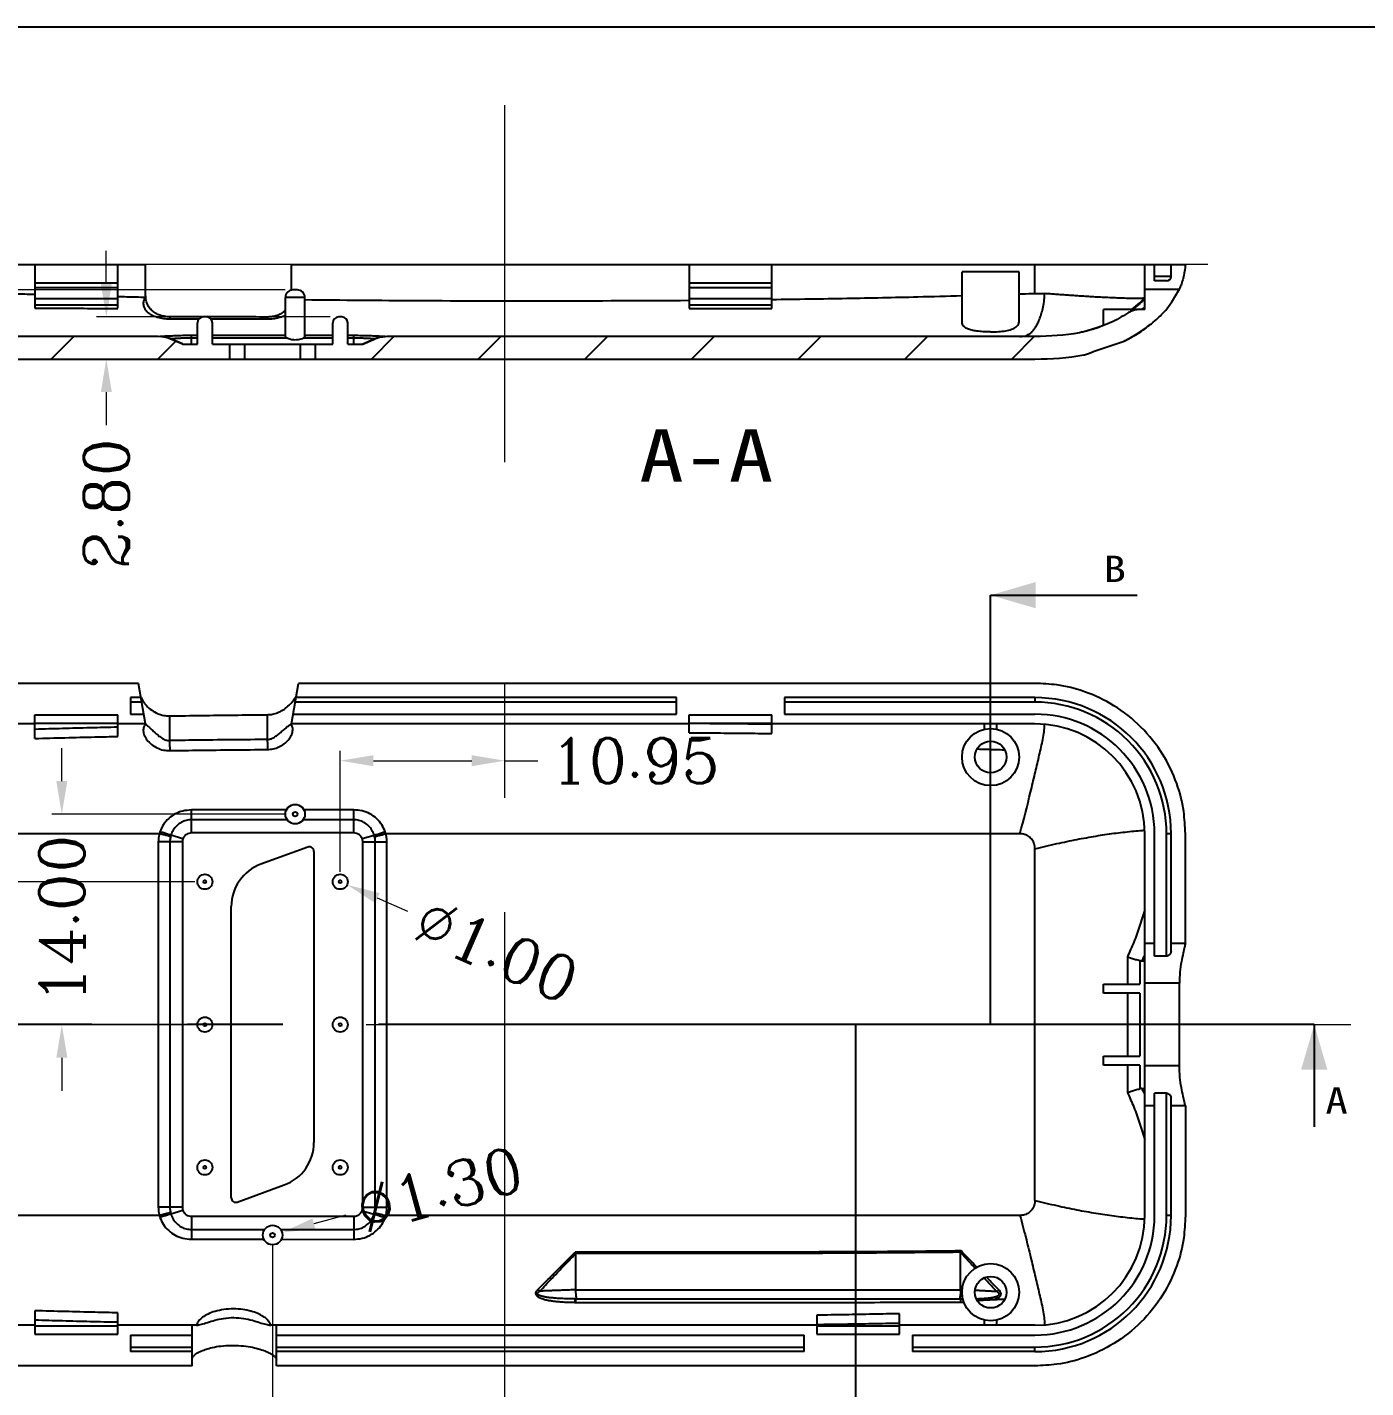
# Model space of a CAD drawing. Header units: millimetres. Extents: x -3610 to -2795, y 672 to 1276.
# Drawn here: x -3543.7 to -3454.7, y 867.3 to 957.8 of the extents above; entities that cross this region are included whole.
import ezdxf
from ezdxf.enums import TextEntityAlignment as Align

# ---------------------------------------------------------------- set-up
doc = ezdxf.new("R2010")
doc.units = ezdxf.units.MM
doc.header["$MEASUREMENT"] = 0
doc.linetypes.add('CENTER', pattern=[50.8, 31.75, -6.35, 6.35, -6.35])
doc.linetypes.add('HIDDEN', pattern=[9.525, 6.35, -3.175])
for name, color, linetype in [('DEFAULT_1', 7, 'CENTER'), ('dim', 7, 'Continuous'), ('hidden', 2, 'HIDDEN')]:
    doc.layers.add(name, color=color, linetype=linetype)
doc.layers.add('moldbase', color=7, linetype='Continuous', lineweight=20)
doc.styles.add('ROMANC', font='romanc.shx', dxfattribs={"bigfont": 'gbcbig.shx'})
doc.styles.add('TEXTSTYLE_0', font='txt', dxfattribs={"width": 0.8})
doc.dimstyles.new('YanXiu', dxfattribs={"dimtxt": 3, "dimasz": 2.2, "dimexe": 0.66, "dimexo": 0.66, "dimgap": 0.66, "dimtad": 0, "dimzin": 1, "dimdsep": 46, "dimtxsty": 'ROMANC', "dimcen": 0, "dimclrd": 256, "dimclre": 3, "dimclrt": 3, "dimazin": 0, "dimtfac": 1, "dimtofl": 0, "dimtmove": 0, "dimatfit": 3, "dimfxl": 0, "dimlwd": 5, "dimlwe": 5, "dimarcsym": 0})

# ---------------------------------------------------------------- blocks, each defined once
blk = doc.blocks.new('*D54')
at = {"layer": 'Defpoints', "color": 0, "transparency": 16777216}
for p in [(-3511.917, 909.028), (-3511.917, 906.682), (-3522.867, 900.972)]:
    blk.add_point(p, dxfattribs=at)
at = {"layer": 'dim', "color": 3, "lineweight": 5, "transparency": 16777216}
for p, q in [((-3522.867, 901.632), (-3522.867, 909.688)), ((-3511.917, 907.342), (-3511.917, 909.688))]:
    blk.add_line(p, q, dxfattribs=at)
at = {"layer": 'dim', "lineweight": 5, "transparency": 16777216}
for p, q in [((-3520.667, 909.028), (-3514.117, 909.028)), ((-3511.917, 909.028), (-3509.717, 909.028))]:
    blk.add_line(p, q, dxfattribs=at)
at = {"layer": 'dim', "transparency": 16777216}
for points in [[(-3520.667, 909.394), (-3520.667, 908.661), (-3522.867, 909.028)], [(-3514.117, 909.394), (-3514.117, 908.661), (-3511.917, 909.028)]]:
    blk.add_solid(points, dxfattribs=at)
at = {"layer": 'dim', "color": 3, "transparency": 16777216, "insert": (-3503.271, 909.028), "char_height": 3, "attachment_point": 5, "style": 'ROMANC'}
blk.add_mtext('10.95', dxfattribs=at)
blk = doc.blocks.new('*D55')
at = {"layer": 'Defpoints', "color": 0, "transparency": 16777216}
for p in [(-3541.383, 905.472), (-3525.867, 905.472), (-3538.171, 891.472)]:
    blk.add_point(p, dxfattribs=at)
at = {"layer": 'dim', "lineweight": 5, "transparency": 16777216}
for p, q in [((-3541.383, 907.672), (-3541.383, 909.872)), ((-3541.383, 889.272), (-3541.383, 887.072))]:
    blk.add_line(p, q, dxfattribs=at)
at = {"layer": 'dim', "color": 3, "lineweight": 5, "transparency": 16777216}
for p, q in [((-3526.527, 905.472), (-3542.043, 905.472)), ((-3538.831, 891.472), (-3542.043, 891.472))]:
    blk.add_line(p, q, dxfattribs=at)
at = {"layer": 'dim', "transparency": 16777216}
for points in [[(-3541.75, 907.672), (-3541.016, 907.672), (-3541.383, 905.472)], [(-3541.75, 889.272), (-3541.016, 889.272), (-3541.383, 891.472)]]:
    blk.add_solid(points, dxfattribs=at)
at = {"layer": 'dim', "color": 3, "transparency": 16777216, "insert": (-3541.383, 898.472), "char_height": 3, "attachment_point": 5, "rotation": 90, "style": 'ROMANC'}
blk.add_mtext('14.00', dxfattribs=at)
blk = doc.blocks.new('*D56')
at = {"layer": 'Defpoints', "color": 0, "transparency": 16777216}
for p in [(-3560.037, 900.972), (-3531.867, 900.972), (-3531.867, 891.472)]:
    blk.add_point(p, dxfattribs=at)
at = {"layer": 'dim', "lineweight": 5, "transparency": 16777216}
for p, q in [((-3560.037, 900.972), (-3560.037, 903.172)), ((-3560.037, 893.672), (-3560.037, 898.772))]:
    blk.add_line(p, q, dxfattribs=at)
at = {"layer": 'dim', "color": 3, "lineweight": 5, "transparency": 16777216}
for p, q in [((-3532.527, 900.972), (-3560.697, 900.972)), ((-3532.527, 891.472), (-3560.697, 891.472))]:
    blk.add_line(p, q, dxfattribs=at)
at = {"layer": 'dim', "transparency": 16777216}
for points in [[(-3560.404, 898.772), (-3559.671, 898.772), (-3560.037, 900.972)], [(-3560.404, 893.672), (-3559.671, 893.672), (-3560.037, 891.472)]]:
    blk.add_solid(points, dxfattribs=at)
at = {"layer": 'dim', "color": 3, "transparency": 16777216, "insert": (-3560.037, 908.404), "char_height": 3, "attachment_point": 5, "rotation": 90, "style": 'ROMANC'}
blk.add_mtext('9.50', dxfattribs=at)
blk = doc.blocks.new('*D59')
at = {"layer": 'Defpoints', "color": 0, "transparency": 16777216}
for p in [(-3523.325, 901.173), (-3522.409, 900.771)]:
    blk.add_point(p, dxfattribs=at)
at = {"layer": 'dim', "lineweight": 5, "transparency": 16777216}
blk.add_line((-3518.379, 899.005), (-3520.394, 899.888), dxfattribs=at)
at = {"layer": 'dim', "transparency": 16777216}
blk.add_solid([(-3520.247, 900.224), (-3520.541, 899.552), (-3522.409, 900.771)], dxfattribs=at)
at = {"layer": 'dim', "color": 3, "transparency": 16777216, "insert": (-3512.476, 896.416), "char_height": 3, "attachment_point": 5, "rotation": 336.32376, "style": 'ROMANC'}
blk.add_mtext('∅1.00', dxfattribs=at)
blk = doc.blocks.new('*D60')
at = {"layer": 'Defpoints', "color": 0, "transparency": 16777216}
for p in [(-3527.994, 877.301), (-3526.74, 877.644)]:
    blk.add_point(p, dxfattribs=at)
at = {"layer": 'dim', "lineweight": 5, "transparency": 16777216}
blk.add_line((-3522.496, 878.805), (-3524.618, 878.225), dxfattribs=at)
at = {"layer": 'dim', "transparency": 16777216}
blk.add_solid([(-3524.715, 878.578), (-3524.521, 877.871), (-3526.74, 877.644)], dxfattribs=at)
at = {"layer": 'dim', "color": 3, "transparency": 16777216, "insert": (-3516.279, 880.507), "char_height": 3, "attachment_point": 5, "rotation": 15.3059, "style": 'ROMANC'}
blk.add_mtext('∅1.30', dxfattribs=at)
blk = doc.blocks.new('*D61')
at = {"layer": 'Defpoints', "color": 0, "transparency": 16777216}
for p in [(-3527.367, 877.472), (-3511.917, 865.361), (-3511.917, 856.766)]:
    blk.add_point(p, dxfattribs=at)
at = {"layer": 'dim', "color": 3, "lineweight": 5, "transparency": 16777216}
for p, q in [((-3527.367, 876.812), (-3527.367, 856.106)), ((-3511.917, 864.701), (-3511.917, 856.106))]:
    blk.add_line(p, q, dxfattribs=at)
at = {"layer": 'dim', "lineweight": 5, "transparency": 16777216}
for p, q in [((-3529.567, 856.766), (-3531.767, 856.766)), ((-3509.717, 856.766), (-3507.517, 856.766))]:
    blk.add_line(p, q, dxfattribs=at)
at = {"layer": 'dim', "transparency": 16777216}
for points in [[(-3529.567, 857.132), (-3529.567, 856.399), (-3527.367, 856.766)], [(-3509.717, 857.132), (-3509.717, 856.399), (-3511.917, 856.766)]]:
    blk.add_solid(points, dxfattribs=at)
at = {"layer": 'dim', "color": 3, "transparency": 16777216, "insert": (-3519.642, 856.766), "char_height": 3, "attachment_point": 5, "style": 'ROMANC'}
blk.add_mtext('15.45', dxfattribs=at)
blk = doc.blocks.new('*D62')
at = {"layer": 'Defpoints', "color": 0, "linetype": 'ByBlock', "transparency": 16777216}
for p in [(-3569.324, 940.345), (-3525.867, 940.345), (-3526.508, 935.745)]:
    blk.add_point(p, dxfattribs=at)
at = {"layer": 'hidden', "linetype": 'ByBlock', "lineweight": 5, "transparency": 16777216}
for p, q in [((-3569.324, 942.545), (-3569.324, 944.745)), ((-3569.324, 933.545), (-3569.324, 931.345))]:
    blk.add_line(p, q, dxfattribs=at)
at = {"layer": 'hidden', "color": 3, "linetype": 'ByBlock', "lineweight": 5, "transparency": 16777216}
for p, q in [((-3526.527, 940.345), (-3569.984, 940.345)), ((-3527.168, 935.745), (-3569.984, 935.745))]:
    blk.add_line(p, q, dxfattribs=at)
at = {"layer": 'hidden', "linetype": 'ByBlock', "transparency": 16777216}
for points in [[(-3569.69, 942.545), (-3568.957, 942.545), (-3569.324, 940.345)], [(-3569.69, 933.545), (-3568.957, 933.545), (-3569.324, 935.745)]]:
    blk.add_solid(points, dxfattribs=at)
at = {"layer": 'hidden', "color": 3, "linetype": 'ByBlock', "transparency": 16777216, "insert": (-3569.324, 950.048), "char_height": 3, "attachment_point": 5, "rotation": 90, "style": 'ROMANC'}
blk.add_mtext('4.60', dxfattribs=at)
blk = doc.blocks.new('*D63')
at = {"layer": 'Defpoints', "color": 0, "linetype": 'ByBlock', "transparency": 16777216}
for p in [(-3522.867, 938.545), (-3538.424, 935.745), (-3519.072, 935.745)]:
    blk.add_point(p, dxfattribs=at)
at = {"layer": 'hidden', "linetype": 'ByBlock', "lineweight": 5, "transparency": 16777216}
for p, q in [((-3538.424, 940.745), (-3538.424, 942.945)), ((-3538.424, 933.545), (-3538.424, 931.345))]:
    blk.add_line(p, q, dxfattribs=at)
at = {"layer": 'hidden', "color": 3, "linetype": 'ByBlock', "lineweight": 5, "transparency": 16777216}
for p, q in [((-3523.527, 938.545), (-3539.084, 938.545)), ((-3519.732, 935.745), (-3539.084, 935.745))]:
    blk.add_line(p, q, dxfattribs=at)
at = {"layer": 'hidden', "linetype": 'ByBlock', "transparency": 16777216}
for points in [[(-3538.79, 940.745), (-3538.057, 940.745), (-3538.424, 938.545)], [(-3538.79, 933.545), (-3538.057, 933.545), (-3538.424, 935.745)]]:
    blk.add_solid(points, dxfattribs=at)
at = {"layer": 'hidden', "color": 3, "linetype": 'ByBlock', "transparency": 16777216, "insert": (-3538.424, 926.114), "char_height": 3, "attachment_point": 5, "rotation": 90, "style": 'ROMANC'}
blk.add_mtext('2.80', dxfattribs=at)

msp = doc.modelspace()

# ---------------------------------------------------------------- linework, layer by layer
at = {"color": 7, "linetype": 'Continuous'}
for p, q in [((-3557.167, 942.045), (-3535.817, 942.045)), ((-3543.167, 942.045), (-3543.167, 939.122)), ((-3537.667, 939.121), (-3537.667, 942.045)), ((-3535.817, 939.945), (-3535.817, 942.045)), ((-3526.117, 942.045), (-3466.667, 942.045)), ((-3526.117, 940.325), (-3526.117, 942.045)), ((-3499.667, 942.045), (-3499.667, 939.119)), ((-3494.167, 939.117), (-3494.167, 942.045)), ((-3481.517, 938.226), (-3481.517, 941.545)), ((-3477.717, 941.545), (-3481.517, 941.545)), ((-3477.717, 938.283), (-3477.717, 941.545)), ((-3476.667, 940.115), (-3476.667, 942.045)), ((-3469.367, 939.045), (-3469.367, 942.045)), ((-3468.717, 940.945), (-3468.717, 942.045)), ((-3467.617, 941.245), (-3467.617, 942.045)), ((-3537.667, 940.795), (-3543.167, 940.795)), ((-3543.167, 940.514), (-3537.667, 940.514)), ((-3494.167, 940.795), (-3499.667, 940.795)), ((-3499.667, 940.514), (-3494.167, 940.514)), ((-3469.367, 940.395), (-3467.061, 940.395)), ((-3467.617, 941.245), (-3468.717, 941.245)), ((-3467.917, 940.945), (-3468.717, 940.945)), ((-3543.167, 939.776), (-3537.667, 939.776)), ((-3525.217, 939.845), (-3526.517, 939.845)), ((-3526.517, 937.259), (-3526.517, 939.845)), ((-3525.717, 940.345), (-3526.017, 940.345)), ((-3525.217, 937.259), (-3525.217, 939.845)), ((-3499.667, 939.776), (-3494.167, 939.776)), ((-3543.167, 939.345), (-3537.667, 939.345)), ((-3499.667, 939.345), (-3494.167, 939.345)), ((-3472.117, 937.963), (-3472.117, 939.045)), ((-3469.685, 939.045), (-3472.117, 939.045)), ((-3470.507, 938.798), (-3470.507, 938.798)), ((-3469.367, 939.045), (-3469.683, 939.045)), ((-3532.367, 936.745), (-3532.367, 938.145)), ((-3531.767, 938.545), (-3531.967, 938.545)), ((-3531.367, 936.745), (-3531.367, 938.145)), ((-3523.367, 936.745), (-3523.367, 938.145)), ((-3522.767, 938.545), (-3522.967, 938.545)), ((-3522.367, 936.745), (-3522.367, 938.145)), ((-3534.967, 937.245), (-3547.167, 937.245)), ((-3533.367, 936.745), (-3534.198, 937.091)), ((-3533.36, 936.76), (-3534.127, 937.092)), ((-3533.367, 936.745), (-3532.367, 936.745)), ((-3532.767, 936.745), (-3532.766, 937.307)), ((-3532.367, 937.139), (-3532.767, 937.139)), ((-3532.367, 937.307), (-3532.766, 937.307)), ((-3526.517, 937.305), (-3531.367, 937.307)), ((-3526.4, 937.138), (-3531.367, 937.139)), ((-3531.367, 936.745), (-3523.367, 936.745)), ((-3530.217, 935.745), (-3530.217, 936.745)), ((-3529.217, 935.745), (-3529.217, 936.745)), ((-3525.517, 935.745), (-3525.517, 936.745)), ((-3523.367, 937.137), (-3525.334, 937.138)), ((-3524.517, 935.745), (-3524.517, 936.745)), ((-3521.967, 937.137), (-3522.367, 937.137)), ((-3522.367, 936.745), (-3521.367, 936.745)), ((-3521.967, 936.745), (-3521.967, 937.304)), ((-3521.374, 936.761), (-3520.608, 937.092)), ((-3521.367, 936.745), (-3520.536, 937.091)), ((-3476.667, 937.245), (-3519.767, 937.245)), ((-3547.167, 935.745), (-3476.667, 935.745)), ((-3479.617, 920.04), (-3469.871, 920.04)), ((-3536.293, 914.172), (-3547.167, 914.172)), ((-3535.817, 911.472), (-3536.293, 914.172)), ((-3526.117, 911.472), (-3525.641, 914.172)), ((-3476.667, 914.172), (-3525.641, 914.172)), ((-3536.126, 913.222), (-3536.817, 913.222)), ((-3536.817, 913.222), (-3536.817, 912.122)), ((-3500.517, 913.222), (-3525.808, 913.222)), ((-3500.517, 912.122), (-3500.517, 913.222)), ((-3476.667, 913.222), (-3493.317, 913.222)), ((-3493.317, 913.222), (-3493.317, 912.122)), ((-3476.667, 913.222), (-3476.667, 912.922)), ((-3536.073, 912.922), (-3536.817, 912.922)), ((-3500.517, 912.922), (-3525.861, 912.922)), ((-3476.667, 912.922), (-3493.317, 912.922)), ((-3543.167, 911.472), (-3547.167, 911.472)), ((-3543.167, 912.072), (-3537.667, 912.072)), ((-3543.167, 910.504), (-3543.167, 912.072)), ((-3543.167, 911.522), (-3537.667, 911.522)), ((-3537.667, 910.644), (-3537.667, 912.072)), ((-3535.817, 911.472), (-3537.667, 911.472)), ((-3536.817, 912.122), (-3535.932, 912.122)), ((-3534.217, 912.005), (-3534.217, 910.368)), ((-3527.717, 912.088), (-3527.717, 910.437)), ((-3499.667, 911.472), (-3526.117, 911.472)), ((-3526.002, 912.122), (-3500.517, 912.122)), ((-3499.667, 912.072), (-3494.167, 912.072)), ((-3499.667, 910.888), (-3499.667, 912.072)), ((-3499.667, 911.522), (-3494.167, 911.522)), ((-3494.167, 910.838), (-3494.167, 912.072)), ((-3476.667, 911.472), (-3494.167, 911.472)), ((-3493.317, 912.122), (-3476.667, 912.122)), ((-3480.017, 911.13), (-3480.017, 911.472)), ((-3479.217, 911.472), (-3479.217, 911.13)), ((-3532.767, 904.222), (-3532.766, 905.752)), ((-3526.4, 905.101), (-3532.767, 905.103)), ((-3526.453, 905.754), (-3532.766, 905.752)), ((-3521.967, 905.1), (-3525.334, 905.1)), ((-3521.967, 904.222), (-3521.967, 905.755)), ((-3534.897, 904.172), (-3546.166, 904.172)), ((-3521.967, 904.222), (-3532.767, 904.222)), ((-3477.667, 904.172), (-3519.837, 904.172)), ((-3469.367, 878.772), (-3469.367, 904.172)), ((-3468.717, 896.024), (-3468.717, 904.172)), ((-3467.917, 896.024), (-3467.917, 904.172)), ((-3467.617, 904.172), (-3467.917, 904.172)), ((-3467.617, 896.375), (-3467.617, 904.172)), ((-3466.667, 896.873), (-3466.667, 904.172)), ((-3533.367, 903.622), (-3534.967, 903.622)), ((-3534.967, 903.622), (-3534.967, 879.322)), ((-3534.198, 903.622), (-3534.198, 879.322)), ((-3533.325, 903.842), (-3534.127, 904.071)), ((-3533.367, 903.622), (-3533.367, 879.322)), ((-3525.02, 903.276), (-3528.143, 902.139)), ((-3521.411, 903.848), (-3520.608, 904.073)), ((-3521.367, 903.622), (-3519.767, 903.622)), ((-3521.367, 879.322), (-3521.367, 903.622)), ((-3520.536, 879.322), (-3520.536, 903.622)), ((-3519.767, 879.322), (-3519.767, 903.622)), ((-3524.617, 902.994), (-3524.617, 883.625)), ((-3476.667, 879.773), (-3476.667, 903.172)), ((-3530.117, 879.951), (-3530.117, 899.32)), ((-3468.717, 896.873), (-3469.367, 896.873)), ((-3467.917, 896.024), (-3468.717, 896.024)), ((-3466.667, 896.873), (-3467.617, 896.873)), ((-3469.56, 895.722), (-3469.367, 895.722)), ((-3467.064, 894.222), (-3469.367, 894.222)), ((-3472.117, 893.572), (-3472.117, 894.172)), ((-3472.117, 894.172), (-3469.687, 894.172)), ((-3469.685, 893.572), (-3472.117, 893.572)), ((-3469.683, 891.472), (-3470.507, 891.472)), ((-3458.096, 891.472), (-3458.096, 884.675)), ((-3472.117, 888.772), (-3472.117, 889.372)), ((-3472.117, 889.372), (-3469.685, 889.372)), ((-3469.687, 888.772), (-3472.117, 888.772)), ((-3467.064, 888.722), (-3469.367, 888.722)), ((-3469.56, 887.222), (-3469.367, 887.222)), ((-3468.717, 886.072), (-3469.367, 886.072)), ((-3468.717, 878.772), (-3468.717, 886.921)), ((-3467.917, 886.921), (-3468.717, 886.921)), ((-3467.917, 878.772), (-3467.917, 886.921)), ((-3467.617, 878.772), (-3467.617, 886.569)), ((-3466.667, 886.072), (-3467.617, 886.072)), ((-3466.667, 886.072), (-3466.667, 878.772)), ((-3529.714, 879.669), (-3526.591, 880.806)), ((-3533.367, 879.322), (-3534.967, 879.322)), ((-3533.326, 879.104), (-3534.127, 878.874)), ((-3521.412, 879.094), (-3520.608, 878.871)), ((-3521.367, 879.322), (-3519.767, 879.322)), ((-3534.897, 878.772), (-3546.166, 878.772)), ((-3532.767, 878.722), (-3521.967, 878.722)), ((-3532.767, 878.722), (-3532.766, 877.193)), ((-3521.967, 878.722), (-3521.967, 877.189)), ((-3477.667, 878.772), (-3519.837, 878.772)), ((-3467.617, 878.772), (-3467.917, 878.772)), ((-3532.767, 877.843), (-3527.9, 877.844)), ((-3532.766, 877.193), (-3527.953, 877.191)), ((-3526.833, 877.844), (-3521.967, 877.845)), ((-3526.781, 877.191), (-3521.967, 877.189)), ((-3507.217, 876.233), (-3507.217, 873.832)), ((-3481.617, 873.832), (-3481.617, 876.306)), ((-3507.217, 873.832), (-3481.617, 873.832)), ((-3507.26, 873.232), (-3507.26, 872.983)), ((-3507.26, 873.232), (-3481.465, 873.232)), ((-3507.26, 872.983), (-3507.217, 872.983)), ((-3507.217, 873.232), (-3507.217, 872.983)), ((-3481.624, 873.008), (-3481.397, 873.009)), ((-3543.167, 872.44), (-3543.167, 870.872)), ((-3537.667, 870.872), (-3537.667, 872.3)), ((-3491.167, 872.145), (-3491.167, 870.872)), ((-3485.667, 870.872), (-3485.667, 872.24)), ((-3480.017, 871.472), (-3480.017, 871.815)), ((-3479.217, 871.815), (-3479.217, 871.472)), ((-3543.167, 871.472), (-3547.167, 871.472)), ((-3537.667, 871.422), (-3543.167, 871.422)), ((-3543.167, 870.872), (-3537.667, 870.872)), ((-3532.426, 871.472), (-3537.667, 871.472)), ((-3536.817, 870.822), (-3532.717, 870.822)), ((-3536.817, 870.822), (-3536.817, 869.722)), ((-3532.717, 868.772), (-3532.717, 871.472)), ((-3491.167, 871.472), (-3527.484, 871.472)), ((-3527.117, 868.772), (-3527.117, 871.472)), ((-3527.117, 870.822), (-3492.017, 870.822)), ((-3492.017, 869.722), (-3492.017, 870.822)), ((-3485.667, 871.422), (-3491.167, 871.422)), ((-3491.167, 870.872), (-3485.667, 870.872)), ((-3476.667, 871.472), (-3485.667, 871.472)), ((-3484.817, 870.822), (-3484.817, 869.722)), ((-3484.817, 870.822), (-3476.667, 870.822)), ((-3536.817, 870.022), (-3532.717, 870.022)), ((-3527.117, 870.022), (-3492.017, 870.022)), ((-3484.817, 870.022), (-3476.667, 870.022)), ((-3476.667, 869.722), (-3476.667, 870.022)), ((-3532.717, 869.722), (-3536.817, 869.722)), ((-3492.017, 869.722), (-3527.117, 869.722)), ((-3476.667, 869.722), (-3484.817, 869.722)), ((-3532.717, 868.772), (-3547.167, 868.772)), ((-3476.667, 868.772), (-3527.117, 868.772))]:
    msp.add_line(p, q, dxfattribs=at)
at = {"color": 2, "linetype": 'Continuous'}
for p, q in [((-3540.585, 937.245), (-3542.085, 935.745)), ((-3533.805, 936.928), (-3534.988, 935.745)), ((-3519.294, 937.245), (-3520.794, 935.745)), ((-3512.198, 937.245), (-3513.698, 935.745)), ((-3505.101, 937.245), (-3506.601, 935.745)), ((-3498.004, 937.245), (-3499.504, 935.745)), ((-3490.908, 937.245), (-3492.408, 935.745)), ((-3483.811, 937.245), (-3485.311, 935.745)), ((-3476.714, 937.245), (-3478.214, 935.745))]:
    msp.add_line(p, q, dxfattribs=at)
at = {"color": 7, "linetype": 'Continuous'}
for centre, radius in [((-3479.617, 909.272), 1.9), ((-3479.617, 909.272), 1.05), ((-3525.867, 905.472), 0.65), ((-3525.867, 905.472), 0.15), ((-3531.867, 900.972), 0.5), ((-3522.867, 900.972), 0.5), ((-3531.867, 900.972), 0.1), ((-3522.867, 900.972), 0.1), ((-3531.867, 891.472), 0.5), ((-3531.867, 891.472), 0.1), ((-3522.867, 891.472), 0.5), ((-3522.867, 891.472), 0.1), ((-3531.867, 881.972), 0.5), ((-3522.867, 881.972), 0.5), ((-3531.867, 881.972), 0.1), ((-3522.867, 881.972), 0.1), ((-3527.367, 877.472), 0.65), ((-3527.367, 877.472), 0.15), ((-3479.617, 873.672), 1.9), ((-3479.617, 873.672), 1.05)]:
    msp.add_circle(centre, radius, dxfattribs=at)
for centre, radius, start, end in [((-3467.917, 941.245), 0.3, 270, 0), ((-3534.217, 939.945), 1.6, 180, 182.82988), ((-3526.017, 939.845), 0.5, 90, 179.9998), ((-3525.717, 939.845), 0.5, 0.0002, 90), ((-3531.967, 938.145), 0.4, 90, 179.9998), ((-3531.767, 938.145), 0.4, 0.0002, 89.99994), ((-3522.967, 938.145), 0.4, 90, 179.9998), ((-3522.767, 938.145), 0.4, 0.0002, 89.99994), ((-3534.967, 935.245), 2, 67.38013, 90), ((-3519.767, 935.245), 2, 90, 112.61987), ((-3476.667, 904.172), 9.05, 0, 90), ((-3476.667, 904.172), 8.75, 359.99999, 90.00001), ((-3476.667, 904.172), 7.95, 0, 90), ((-3476.667, 904.172), 7.3, 0, 90), ((-3524.917, 902.994), 0.3, 0, 110), ((-3527.117, 899.32), 3, 110, 180), ((-3527.617, 883.625), 3, 290, 0), ((-3529.817, 879.951), 0.3, 180, 290), ((-3476.667, 878.772), 8.75, 269.99999, 0.00001), ((-3476.667, 878.772), 7.3, 270, 0), ((-3476.667, 878.772), 9.05, 270, 0), ((-3476.667, 878.772), 7.95, 270, 0)]:
    msp.add_arc(centre, radius, start, end, dxfattribs=at)
for points in [[(-3466.667, 942.045), (-3466.716, 941.564), (-3466.812, 941.109), (-3466.932, 940.727), (-3467.029, 940.479), (-3467.064, 940.395)], [(-3468.922, 938.1), (-3468.48, 938.485), (-3467.907, 939.083), (-3467.061, 940.395)], [(-3547.167, 940.188), (-3545.869, 940.144), (-3544.535, 940.1), (-3543.167, 940.058)], [(-3537.667, 939.908), (-3537.052, 939.894), (-3536.435, 939.88), (-3535.815, 939.866)], [(-3535.815, 939.866), (-3535.928, 939.66), (-3535.964, 939.421), (-3535.903, 939.165), (-3535.725, 938.913), (-3535.427, 938.696), (-3535.04, 938.539), (-3534.616, 938.45), (-3534.209, 938.423)], [(-3534.215, 938.555), (-3534.384, 938.562), (-3534.671, 938.608), (-3534.935, 938.692), (-3535.181, 938.819), (-3535.413, 939.001), (-3535.615, 939.251), (-3535.756, 939.556), (-3535.815, 939.861)], [(-3525.217, 939.697), (-3517.762, 939.64), (-3508.876, 939.621), (-3499.667, 939.655)], [(-3494.167, 939.711), (-3489.174, 939.788), (-3484.46, 939.888), (-3481.517, 939.965)], [(-3477.717, 940.08), (-3477.502, 940.087), (-3476.667, 940.115)], [(-3477.667, 937.245), (-3477.466, 937.258), (-3477.283, 937.3), (-3477.114, 937.372), (-3476.957, 937.478), (-3476.883, 937.544), (-3476.81, 937.62), (-3476.672, 937.801), (-3476.539, 938.025), (-3476.41, 938.297), (-3476.285, 938.623), (-3476.171, 939.007), (-3476.08, 939.45), (-3476.028, 939.946), (-3476.023, 940.102)], [(-3476.667, 940.115), (-3476.453, 940.118), (-3476.239, 940.114), (-3476.023, 940.102)], [(-3469.371, 939.802), (-3469.471, 939.786), (-3469.734, 939.776), (-3470.128, 939.776), (-3470.586, 939.784), (-3471.074, 939.799), (-3471.57, 939.819), (-3472.06, 939.842), (-3472.536, 939.867), (-3472.99, 939.894), (-3473.415, 939.92), (-3473.807, 939.945), (-3474.176, 939.97), (-3474.535, 939.995), (-3474.899, 940.021), (-3475.271, 940.047), (-3475.647, 940.075), (-3476.023, 940.102)], [(-3470.257, 939.039), (-3470.235, 939.055), (-3469.691, 939.496), (-3469.371, 939.802)], [(-3469.367, 939.746), (-3469.707, 939.42), (-3469.875, 939.276)], [(-3543.167, 939.123), (-3539.178, 939.12), (-3537.667, 939.12)], [(-3532.027, 938.55), (-3534.215, 938.555)], [(-3526.51, 938.99), (-3526.671, 938.855), (-3526.935, 938.702), (-3527.214, 938.605), (-3527.517, 938.552), (-3527.716, 938.543)], [(-3527.711, 938.414), (-3527.32, 938.438), (-3526.946, 938.51), (-3526.606, 938.631), (-3526.513, 938.678)], [(-3499.667, 939.119), (-3497.803, 939.118), (-3495.969, 939.117), (-3494.167, 939.117)], [(-3470.507, 938.798), (-3471.067, 938.46)], [(-3469.683, 939.045), (-3469.971, 939.017), (-3470.251, 938.933), (-3470.507, 938.798)], [(-3469.875, 939.276), (-3470.096, 939.1), (-3470.171, 939.043)], [(-3469.495, 939.091), (-3469.56, 939.045)], [(-3469.431, 939.136), (-3469.495, 939.091)], [(-3469.367, 939.182), (-3469.431, 939.136)], [(-3534.213, 938.554), (-3534.211, 938.514), (-3534.209, 938.423)], [(-3534.209, 938.423), (-3532.255, 938.42)], [(-3527.716, 938.543), (-3529.759, 938.546), (-3531.767, 938.55)], [(-3531.478, 938.419), (-3530.024, 938.417), (-3527.711, 938.414)], [(-3527.717, 938.528), (-3527.716, 938.541), (-3527.714, 938.503), (-3527.711, 938.414)], [(-3479.617, 937.552), (-3480.108, 937.565), (-3480.536, 937.605), (-3480.876, 937.668), (-3481.145, 937.755), (-3481.354, 937.879), (-3481.487, 938.058), (-3481.516, 938.218)], [(-3479.617, 937.552), (-3479.089, 937.573), (-3478.606, 937.632), (-3478.222, 937.728), (-3477.947, 937.863), (-3477.77, 938.056), (-3477.718, 938.278)], [(-3473.419, 937.578), (-3473.239, 937.623), (-3472.62, 937.809), (-3472.128, 937.993)], [(-3471.067, 938.46), (-3471.201, 938.386), (-3473.417, 937.561)], [(-3470.738, 936.937), (-3470.473, 937.074), (-3469.599, 937.601), (-3468.922, 938.1)], [(-3470.738, 936.937), (-3470.495, 937.063), (-3469.117, 937.947), (-3468.922, 938.1)], [(-3532.766, 937.307), (-3533.333, 937.302), (-3533.841, 937.287), (-3534.27, 937.27), (-3534.618, 937.254), (-3534.857, 937.245)], [(-3534.363, 937.176), (-3534.607, 937.228), (-3534.857, 937.246)], [(-3534.192, 937.108), (-3534.395, 937.177)], [(-3534.188, 937.117), (-3534.363, 937.176)], [(-3534.152, 937.091), (-3534.192, 937.108)], [(-3534.127, 937.092), (-3534.188, 937.117)], [(-3534.127, 937.092), (-3534.136, 937.092), (-3534.144, 937.091), (-3534.152, 937.091)], [(-3533.973, 937.099), (-3534.127, 937.092)], [(-3532.767, 937.14), (-3533.107, 937.136), (-3533.442, 937.126), (-3533.737, 937.112), (-3533.973, 937.099)], [(-3526.4, 937.138), (-3526.497, 937.219), (-3526.516, 937.262)], [(-3525.867, 937.013), (-3526.025, 937.022), (-3526.166, 937.046), (-3526.291, 937.084), (-3526.4, 937.138)], [(-3525.334, 937.138), (-3525.485, 937.069), (-3525.671, 937.027), (-3525.867, 937.013)], [(-3525.218, 937.262), (-3525.237, 937.218), (-3525.334, 937.138)], [(-3523.367, 937.305), (-3524.18, 937.305), (-3525.217, 937.305)], [(-3521.967, 937.304), (-3522.367, 937.304)], [(-3519.878, 937.245), (-3520.106, 937.253), (-3520.451, 937.267), (-3520.896, 937.285), (-3521.416, 937.299), (-3521.976, 937.304)], [(-3520.759, 937.098), (-3520.995, 937.11), (-3521.293, 937.124), (-3521.622, 937.134), (-3521.967, 937.137)], [(-3520.608, 937.092), (-3520.759, 937.098)], [(-3520.608, 937.092), (-3520.546, 937.118)], [(-3520.599, 937.092), (-3520.608, 937.092)], [(-3520.582, 937.091), (-3520.59, 937.092), (-3520.599, 937.092)], [(-3520.582, 937.091), (-3520.542, 937.108)], [(-3520.546, 937.118), (-3520.372, 937.176)], [(-3520.542, 937.108), (-3520.339, 937.177)], [(-3520.372, 937.176), (-3520.128, 937.228), (-3519.878, 937.245)], [(-3473.417, 937.561), (-3473.712, 937.498), (-3476.667, 937.245)], [(-3473.381, 936.035), (-3470.738, 936.937)], [(-3476.667, 935.745), (-3473.418, 936.027), (-3473.381, 936.035)], [(-3466.667, 904.172), (-3466.778, 905.659), (-3467.238, 907.503), (-3468.18, 909.461), (-3469.617, 911.264), (-3471.426, 912.689), (-3473.379, 913.616), (-3475.206, 914.065), (-3476.667, 914.172)], [(-3536.111, 913.228), (-3536.024, 913.048)], [(-3526, 913.015), (-3525.854, 913.247)], [(-3536.024, 913.048), (-3535.987, 912.987)], [(-3535.987, 912.987), (-3535.757, 912.695), (-3535.407, 912.392), (-3535.015, 912.17), (-3534.609, 912.041), (-3534.217, 912.005)], [(-3527.717, 912.088), (-3527.362, 912.126), (-3527.014, 912.231), (-3526.671, 912.406), (-3526.344, 912.647), (-3526.059, 912.94)], [(-3526.059, 912.94), (-3526, 913.015)], [(-3535.815, 911.472), (-3535.928, 911.276), (-3535.964, 911.028), (-3535.903, 910.736), (-3535.725, 910.419), (-3535.427, 910.117), (-3535.04, 909.878), (-3534.616, 909.737), (-3534.209, 909.698)], [(-3535.815, 911.472), (-3535.757, 911.419), (-3535.612, 911.286), (-3535.396, 911.086), (-3535.156, 910.869), (-3534.921, 910.671), (-3534.686, 910.509), (-3534.449, 910.402), (-3534.217, 910.368)], [(-3534.217, 912.005), (-3532.102, 912.036), (-3529.934, 912.063), (-3527.717, 912.088)], [(-3527.717, 910.437), (-3527.496, 910.474), (-3527.271, 910.577), (-3527.047, 910.729), (-3526.822, 910.911), (-3526.592, 911.11), (-3526.376, 911.293), (-3526.217, 911.418)], [(-3527.711, 909.773), (-3527.32, 909.819), (-3526.946, 909.946), (-3526.606, 910.146), (-3526.325, 910.405), (-3526.128, 910.697), (-3526.034, 910.992), (-3526.04, 911.257), (-3526.135, 911.472)], [(-3526.217, 911.418), (-3526.135, 911.472)], [(-3499.667, 911.522), (-3497.833, 911.509), (-3495.999, 911.493), (-3494.167, 911.475)], [(-3477.667, 904.172), (-3476.957, 906.945), (-3476.672, 908.147), (-3476.41, 909.257), (-3476.171, 910.317), (-3476.08, 910.829), (-3476.028, 911.31), (-3476.024, 911.409)], [(-3476.024, 911.409), (-3476.023, 911.444)], [(-3543.167, 911.134), (-3541.333, 911.186), (-3539.5, 911.233), (-3537.667, 911.276)], [(-3543.167, 910.506), (-3539.178, 910.609), (-3537.667, 910.644)], [(-3499.667, 910.888), (-3497.803, 910.874), (-3495.969, 910.858), (-3494.167, 910.838)], [(-3527.717, 910.437), (-3529.948, 910.417), (-3532.162, 910.393), (-3534.217, 910.368)], [(-3534.217, 910.368), (-3534.214, 910.138), (-3534.211, 909.912), (-3534.209, 909.698)], [(-3534.209, 909.698), (-3532.194, 909.725), (-3530.024, 909.75), (-3527.711, 909.773)], [(-3527.717, 910.436), (-3527.716, 910.209), (-3527.714, 909.984), (-3527.711, 909.773)], [(-3480.519, 909.809), (-3479.895, 909.791), (-3479.284, 909.773), (-3478.699, 909.755)], [(-3532.766, 905.752), (-3533.333, 905.679), (-3533.841, 905.483), (-3534.27, 905.183), (-3534.618, 904.781), (-3534.857, 904.301)], [(-3532.767, 905.102), (-3533.107, 905.06), (-3533.442, 904.926), (-3533.737, 904.706), (-3533.973, 904.411), (-3534.127, 904.071)], [(-3521.967, 905.755), (-3523.075, 905.757), (-3524.18, 905.753), (-3525.281, 905.754)], [(-3519.878, 904.305), (-3520.106, 904.769), (-3520.451, 905.175), (-3520.896, 905.488), (-3521.416, 905.688), (-3521.976, 905.758)], [(-3520.608, 904.073), (-3520.759, 904.407), (-3520.995, 904.701), (-3521.293, 904.923), (-3521.622, 905.056), (-3521.967, 905.1)], [(-3534.897, 904.172), (-3534.937, 903.984), (-3534.96, 903.802), (-3534.967, 903.622)], [(-3534.857, 904.301), (-3534.871, 904.258), (-3534.884, 904.215), (-3534.897, 904.172)], [(-3534.152, 903.98), (-3534.395, 904.042), (-3534.644, 904.107), (-3534.897, 904.172)], [(-3534.127, 904.071), (-3534.363, 904.145), (-3534.607, 904.222), (-3534.857, 904.301)], [(-3532.767, 904.222), (-3532.943, 904.196), (-3533.102, 904.12), (-3533.234, 903.999), (-3533.325, 903.842)], [(-3521.411, 903.848), (-3521.502, 904.002), (-3521.633, 904.121), (-3521.792, 904.196), (-3521.967, 904.222)], [(-3520.608, 904.073), (-3520.372, 904.148), (-3520.128, 904.225), (-3519.878, 904.305)], [(-3520.582, 903.979), (-3520.339, 904.042), (-3520.09, 904.107), (-3519.837, 904.172)], [(-3519.837, 904.172), (-3519.85, 904.217), (-3519.864, 904.261), (-3519.878, 904.305)], [(-3519.767, 903.622), (-3519.775, 903.807), (-3519.798, 903.991), (-3519.837, 904.172)], [(-3476.667, 903.172), (-3476.716, 903.483), (-3476.858, 903.761), (-3477.078, 903.981), (-3477.357, 904.123), (-3477.667, 904.172)], [(-3476.667, 903.172), (-3475.214, 903.51), (-3473.875, 903.79), (-3472.62, 904.017), (-3471.411, 904.197), (-3470.235, 904.332), (-3469.691, 904.384), (-3469.388, 904.406)], [(-3534.152, 903.98), (-3534.178, 903.859), (-3534.193, 903.741), (-3534.198, 903.622)], [(-3534.127, 904.071), (-3534.136, 904.041), (-3534.144, 904.01), (-3534.152, 903.98)], [(-3533.325, 903.842), (-3533.349, 903.772), (-3533.363, 903.699), (-3533.367, 903.622)], [(-3521.367, 903.622), (-3521.372, 903.701), (-3521.386, 903.775), (-3521.411, 903.848)], [(-3520.582, 903.979), (-3520.59, 904.011), (-3520.599, 904.042), (-3520.608, 904.073)], [(-3520.536, 903.622), (-3520.541, 903.741), (-3520.556, 903.857), (-3520.582, 903.979)], [(-3469.367, 899.122), (-3469.707, 898.02), (-3470.096, 896.963), (-3470.519, 895.983)], [(-3469.367, 896.099), (-3469.431, 895.973), (-3469.495, 895.847), (-3469.56, 895.722)], [(-3467.617, 896.375), (-3467.635, 896.269), (-3467.68, 896.175), (-3467.745, 896.097), (-3467.827, 896.043), (-3467.917, 896.024)], [(-3466.667, 896.873), (-3466.716, 896.634), (-3466.812, 896.232), (-3466.932, 895.661), (-3467.029, 894.964), (-3467.064, 894.222)], [(-3470.519, 895.983), (-3470.26, 895.895), (-3469.982, 895.813), (-3469.693, 895.737)], [(-3470.519, 895.983), (-3470.516, 895.375), (-3470.514, 894.772), (-3470.511, 894.172)], [(-3469.693, 895.737), (-3469.691, 895.215), (-3469.689, 894.693), (-3469.687, 894.172)], [(-3469.693, 895.737), (-3469.651, 895.729), (-3469.606, 895.724), (-3469.56, 895.722)], [(-3467.061, 891.472), (-3467.062, 892.364), (-3467.063, 893.281), (-3467.064, 894.222)], [(-3470.51, 893.572), (-3470.509, 892.859), (-3470.508, 892.158), (-3470.507, 891.472)], [(-3469.685, 893.572), (-3469.685, 892.869), (-3469.684, 892.169), (-3469.683, 891.472)], [(-3470.507, 891.472), (-3471.795, 891.472), (-3473.228, 891.472), (-3474.877, 891.472), (-3476.667, 891.472)], [(-3470.507, 891.472), (-3470.508, 890.786), (-3470.509, 890.086), (-3470.51, 889.372)], [(-3469.683, 891.472), (-3469.684, 890.775), (-3469.685, 890.075), (-3469.685, 889.372)], [(-3467.064, 888.722), (-3467.063, 889.663), (-3467.062, 890.58), (-3467.061, 891.472)], [(-3470.511, 888.772), (-3470.514, 888.173), (-3470.516, 887.569), (-3470.519, 886.962)], [(-3469.687, 888.772), (-3469.689, 888.251), (-3469.691, 887.729), (-3469.693, 887.207)], [(-3466.667, 886.072), (-3466.716, 886.311), (-3466.812, 886.713), (-3466.932, 887.284), (-3467.029, 887.981), (-3467.064, 888.722)], [(-3470.519, 886.962), (-3470.26, 887.049), (-3469.981, 887.132), (-3469.693, 887.207)], [(-3469.56, 887.222), (-3469.606, 887.221), (-3469.651, 887.216), (-3469.693, 887.207)], [(-3469.56, 887.222), (-3469.495, 887.097), (-3469.431, 886.972), (-3469.367, 886.846)], [(-3470.519, 886.962), (-3470.096, 885.982), (-3469.707, 884.924), (-3469.367, 883.823)], [(-3467.917, 886.921), (-3467.827, 886.901), (-3467.745, 886.847), (-3467.68, 886.77), (-3467.635, 886.676), (-3467.617, 886.569)], [(-3476.667, 879.773), (-3476.716, 879.462), (-3476.858, 879.184), (-3477.079, 878.963), (-3477.357, 878.821), (-3477.667, 878.772)], [(-3476.667, 879.772), (-3475.214, 879.434), (-3473.875, 879.155), (-3472.621, 878.927), (-3471.411, 878.748), (-3470.235, 878.612), (-3469.691, 878.561), (-3469.388, 878.538)], [(-3534.967, 879.322), (-3534.959, 879.137), (-3534.936, 878.953), (-3534.897, 878.772)], [(-3534.152, 878.965), (-3534.395, 878.902), (-3534.644, 878.838), (-3534.897, 878.772)], [(-3534.127, 878.874), (-3534.363, 878.8), (-3534.608, 878.723), (-3534.857, 878.645)], [(-3534.198, 879.322), (-3534.193, 879.205), (-3534.178, 879.084), (-3534.152, 878.965)], [(-3534.152, 878.965), (-3534.144, 878.934), (-3534.136, 878.904), (-3534.127, 878.874)], [(-3534.127, 878.874), (-3533.973, 878.535), (-3533.744, 878.245), (-3533.444, 878.02), (-3533.11, 877.885), (-3532.767, 877.842)], [(-3533.367, 879.322), (-3533.363, 879.246), (-3533.349, 879.174), (-3533.326, 879.104)], [(-3533.326, 879.104), (-3533.235, 878.947), (-3533.103, 878.825), (-3532.944, 878.749), (-3532.767, 878.722)], [(-3521.967, 878.722), (-3521.738, 878.768), (-3521.543, 878.897), (-3521.412, 879.094)], [(-3521.967, 877.845), (-3521.624, 877.888), (-3521.294, 878.021), (-3520.998, 878.24), (-3520.761, 878.535), (-3520.608, 878.871)], [(-3521.412, 879.094), (-3521.387, 879.168), (-3521.372, 879.243), (-3521.367, 879.322)], [(-3520.608, 878.871), (-3520.599, 878.902), (-3520.59, 878.933), (-3520.582, 878.965)], [(-3520.608, 878.871), (-3520.372, 878.796), (-3520.128, 878.718), (-3519.879, 878.639)], [(-3520.582, 878.965), (-3520.556, 879.086), (-3520.541, 879.203), (-3520.536, 879.322)], [(-3520.582, 878.965), (-3520.339, 878.902), (-3520.09, 878.838), (-3519.837, 878.772)], [(-3519.837, 878.772), (-3519.798, 878.953), (-3519.775, 879.137), (-3519.767, 879.322)], [(-3534.897, 878.772), (-3534.884, 878.729), (-3534.871, 878.687), (-3534.857, 878.645)], [(-3534.857, 878.645), (-3534.621, 878.168), (-3534.277, 877.768), (-3533.848, 877.466), (-3533.337, 877.266), (-3532.766, 877.193)], [(-3521.967, 877.189), (-3521.419, 877.256), (-3520.897, 877.455), (-3520.455, 877.766), (-3520.109, 878.172), (-3519.879, 878.639)], [(-3519.879, 878.639), (-3519.864, 878.683), (-3519.85, 878.728), (-3519.837, 878.772)], [(-3477.667, 878.772), (-3477.283, 877.321), (-3476.957, 876), (-3476.671, 874.797), (-3476.41, 873.688), (-3476.171, 872.628), (-3476.08, 872.115), (-3476.028, 871.634), (-3476.024, 871.535)], [(-3466.667, 878.772), (-3466.778, 877.286), (-3467.238, 875.442), (-3468.18, 873.484), (-3469.617, 871.68), (-3471.426, 870.256), (-3473.379, 869.328), (-3475.206, 868.879), (-3476.667, 868.772)], [(-3509.727, 873.85), (-3508.961, 874.617), (-3508.136, 875.447), (-3507.252, 876.338)], [(-3509.6, 873.737), (-3509.211, 874.149), (-3508.778, 874.605), (-3508.303, 875.103), (-3507.784, 875.645), (-3507.217, 876.233)], [(-3481.579, 876.419), (-3484.707, 876.385), (-3488.253, 876.36), (-3492.285, 876.343), (-3496.802, 876.334), (-3501.804, 876.332), (-3507.252, 876.338)], [(-3507.252, 876.338), (-3507.243, 876.316), (-3507.233, 876.294), (-3507.224, 876.271)], [(-3507.224, 876.271), (-3498.281, 876.265), (-3489.738, 876.284), (-3481.61, 876.348)], [(-3507.217, 876.233), (-3507.218, 876.247), (-3507.22, 876.26), (-3507.224, 876.271)], [(-3481.61, 876.348), (-3481.614, 876.335), (-3481.616, 876.321), (-3481.617, 876.306)], [(-3480.645, 875.27), (-3480.959, 875.606), (-3481.283, 875.951), (-3481.617, 876.306)], [(-3481.58, 876.417), (-3481.592, 876.397), (-3481.6, 876.373), (-3481.609, 876.35)], [(-3480.532, 875.338), (-3480.87, 875.686), (-3481.214, 876.041), (-3481.579, 876.419)], [(-3479.21, 873.71), (-3479.47, 873.992), (-3479.751, 874.298), (-3480.053, 874.627)], [(-3479.781, 874.562), (-3479.899, 874.684)], [(-3479.066, 873.832), (-3479.329, 874.099), (-3479.595, 874.372), (-3479.781, 874.562)], [(-3507.26, 872.983), (-3507.613, 872.986), (-3507.938, 872.998), (-3508.236, 873.016), (-3508.509, 873.04), (-3508.759, 873.071), (-3508.986, 873.108), (-3509.192, 873.152), (-3509.376, 873.203), (-3509.538, 873.263), (-3509.675, 873.334), (-3509.782, 873.419), (-3509.847, 873.516), (-3509.86, 873.624), (-3509.817, 873.739), (-3509.727, 873.85)], [(-3507.26, 873.232), (-3507.512, 873.233), (-3507.744, 873.237), (-3507.96, 873.242), (-3508.159, 873.25), (-3508.342, 873.259), (-3508.512, 873.269), (-3508.668, 873.281), (-3508.813, 873.294), (-3508.946, 873.308), (-3509.068, 873.323), (-3509.181, 873.34), (-3509.284, 873.358), (-3509.378, 873.378), (-3509.464, 873.4), (-3509.542, 873.423), (-3509.611, 873.45), (-3509.67, 873.481), (-3509.717, 873.519), (-3509.742, 873.563), (-3509.739, 873.612), (-3509.708, 873.658), (-3509.66, 873.699), (-3509.6, 873.737)], [(-3509.6, 873.737), (-3509.642, 873.777), (-3509.684, 873.815), (-3509.727, 873.85)], [(-3507.217, 873.832), (-3507.647, 873.818), (-3508.044, 873.803), (-3508.409, 873.789), (-3508.745, 873.776), (-3509.048, 873.763), (-3509.324, 873.753), (-3509.6, 873.737)], [(-3507.217, 873.832), (-3507.213, 873.648), (-3507.202, 873.481), (-3507.184, 873.348), (-3507.161, 873.262)], [(-3481.617, 873.832), (-3481.622, 873.649), (-3481.635, 873.482), (-3481.656, 873.348), (-3481.684, 873.262)], [(-3481.511, 873.828), (-3481.546, 873.829), (-3481.582, 873.831), (-3481.617, 873.832)], [(-3479.21, 873.71), (-3479.462, 873.725), (-3479.725, 873.738), (-3480.011, 873.756), (-3480.323, 873.772), (-3480.66, 873.789)], [(-3480.573, 873.239), (-3480.398, 873.245), (-3480.235, 873.253), (-3480.084, 873.262), (-3479.945, 873.272), (-3479.816, 873.284), (-3479.697, 873.298), (-3479.587, 873.313), (-3479.485, 873.33), (-3479.393, 873.348), (-3479.308, 873.369), (-3479.232, 873.393), (-3479.164, 873.42), (-3479.108, 873.453), (-3479.067, 873.493), (-3479.051, 873.539), (-3479.064, 873.586), (-3479.1, 873.631), (-3479.149, 873.672), (-3479.21, 873.71)], [(-3479.458, 873.166), (-3479.283, 873.222), (-3479.153, 873.279), (-3479.048, 873.346), (-3478.968, 873.427), (-3478.928, 873.52), (-3478.932, 873.621), (-3478.976, 873.72), (-3479.066, 873.832)], [(-3479.21, 873.71), (-3479.163, 873.753), (-3479.115, 873.794), (-3479.066, 873.832)], [(-3527.484, 871.472), (-3527.586, 871.686), (-3527.779, 871.901), (-3528.072, 872.108), (-3528.457, 872.291), (-3528.931, 872.437), (-3529.49, 872.533), (-3530.128, 872.557), (-3530.766, 872.492), (-3531.315, 872.356), (-3531.763, 872.168), (-3532.101, 871.943), (-3532.322, 871.703), (-3532.426, 871.472)], [(-3507.227, 872.983), (-3499.769, 872.986), (-3492.987, 872.991), (-3486.962, 872.999), (-3481.624, 873.008)], [(-3507.161, 873.262), (-3507.135, 873.232)], [(-3481.684, 873.262), (-3481.714, 873.232)], [(-3481.62, 873.206), (-3481.622, 873.129), (-3481.624, 873.008)], [(-3481.617, 873.232), (-3481.62, 873.206)], [(-3479.458, 873.166), (-3479.783, 873.149), (-3480.131, 873.128), (-3480.504, 873.111)], [(-3478.699, 873.189), (-3478.94, 873.182), (-3479.198, 873.174), (-3479.458, 873.166)], [(-3537.667, 872.301), (-3539.178, 872.336), (-3543.167, 872.439)], [(-3537.667, 871.669), (-3539.5, 871.711), (-3541.333, 871.758), (-3543.167, 871.81)], [(-3532.426, 871.472), (-3532.104, 871.544), (-3531.694, 871.665), (-3531.206, 871.812), (-3530.624, 871.934), (-3529.948, 871.982), (-3529.28, 871.928), (-3528.71, 871.804), (-3528.228, 871.656), (-3527.818, 871.536), (-3527.484, 871.472)], [(-3485.667, 872.24), (-3487.448, 872.206), (-3489.281, 872.174), (-3491.167, 872.145)], [(-3485.667, 871.6), (-3487.501, 871.565), (-3489.335, 871.534), (-3491.167, 871.507)], [(-3476.024, 871.535), (-3476.023, 871.501)], [(-3532.526, 869.522), (-3532.496, 869.544), (-3532.221, 869.706), (-3531.844, 869.86), (-3531.37, 869.994), (-3530.8, 870.091), (-3530.141, 870.136), (-3529.454, 870.114), (-3528.839, 870.034), (-3528.32, 869.915), (-3527.892, 869.771), (-3527.556, 869.616), (-3527.313, 869.461), (-3527.167, 869.317), (-3527.117, 869.188)], [(-3532.717, 869.247), (-3532.663, 869.386), (-3532.526, 869.522)]]:
    msp.add_spline(points, degree=3, dxfattribs=at)
for points in [[(-3479.617, 920.04), (-3476.617, 920.915), (-3476.617, 919.165)], [(-3458.096, 891.472), (-3457.221, 888.472), (-3458.971, 888.472)]]:
    msp.add_solid(points, dxfattribs=at)
at = {"layer": 'DEFAULT_1', "color": 7, "linetype": 'CENTER'}
for p, q in [((-3479.617, 910.04), (-3479.617, 920.04)), ((-3479.617, 891.472), (-3479.617, 901.472)), ((-3488.577, 881.472), (-3488.577, 891.472)), ((-3479.617, 891.472), (-3488.577, 891.472)), ((-3458.096, 891.472), (-3468.096, 891.472)), ((-3488.577, 860.545), (-3488.577, 870.545))]:
    msp.add_line(p, q, dxfattribs=at)
at = {"layer": 'DEFAULT_1', "color": 9, "linetype": 'CENTER'}
for p, q in [((-3479.617, 901.472), (-3479.617, 910.04)), ((-3488.577, 891.472), (-3553.647, 891.472)), ((-3470.507, 891.472), (-3479.617, 891.472)), ((-3468.096, 891.472), (-3469.683, 891.472)), ((-3488.577, 870.545), (-3488.577, 881.472))]:
    msp.add_line(p, q, dxfattribs=at)
at = {"layer": 'dim', "color": 3}
msp.add_line((-3377.585, 957.821), (-3605.853, 957.821), dxfattribs=at)
at = {"layer": 'moldbase', "color": 1, "linetype": 'CENTER', "ltscale": 1.2}
for p, q in [((-3511.917, 928.881), (-3511.917, 952.624)), ((-3465.17, 942.045), (-3561.524, 942.045)), ((-3511.917, 860.846), (-3511.917, 919.969)), ((-3566.867, 891.472), (-3455.661, 891.472))]:
    msp.add_line(p, q, dxfattribs=at)

# ---------------------------------------------------------------- texts
at = {"color": 2, "linetype": 'Continuous', "style": 'TEXTSTYLE_0', "width": 0.95625}
msp.add_text('A-A', height=3.5, dxfattribs=at).set_placement((-3502.992, 927.58), (-3494.067, 927.58), align=Align.FIT)
at = {"color": 7, "linetype": 'Continuous', "style": 'TEXTSTYLE_0', "width": 1.275}
for s, p, p2 in [('B', (-3472.103, 920.915), (-3470.615, 920.915)), ('A', (-3457.353, 885.55), (-3455.865, 885.55))]:
    msp.add_text(s, height=1.75, dxfattribs=at).set_placement(p, p2, align=Align.FIT)

# ---------------------------------------------------------------- dimensions: what is measured, and where the dimension line sits
at = {"layer": 'dim', "color": 3}
for base, p1, p2, picture, middle in [((-3560.037, 900.972), (-3531.867, 891.472), (-3531.867, 900.972), '*D56', (-3560.037, 908.404)), ((-3541.383, 905.472), (-3538.171, 891.472), (-3525.867, 905.472), '*D55', (-3541.383, 898.472))]:
    dim = msp.add_linear_dim(base=base, p1=p1, p2=p2, angle=90, dimstyle='YanXiu', dxfattribs=at)
    dim.commit()
    dim.dimension.update_dxf_attribs({"geometry": picture, "text_midpoint": middle})
for base, p1, p2, picture, middle in [((-3511.917, 909.028), (-3522.867, 900.972), (-3511.917, 906.682), '*D54', (-3503.271, 909.028)), ((-3511.917, 856.766), (-3527.367, 877.472), (-3511.917, 865.361), '*D61', (-3519.642, 856.766))]:
    dim = msp.add_linear_dim(base=base, p1=p1, p2=p2, dimstyle='YanXiu', dxfattribs=at)
    dim.commit()
    dim.dimension.update_dxf_attribs({"geometry": picture, "text_midpoint": middle})
for p1, p2, picture, middle in [((-3523.325, 901.173), (-3522.409, 900.771), '*D59', (-3512.476, 896.416)), ((-3527.994, 877.301), (-3526.74, 877.644), '*D60', (-3516.279, 880.507))]:
    dim = msp.add_diameter_dim_2p(p1=p1, p2=p2, dimstyle='YanXiu', dxfattribs=at)
    dim.commit()
    dim.dimension.update_dxf_attribs({"geometry": picture, "text_midpoint": middle})
at = {"layer": 'hidden', "color": 2, "linetype": 'ByBlock'}
for base, p1, p2, picture, middle in [((-3569.324, 940.345), (-3526.508, 935.745), (-3525.867, 940.345), '*D62', (-3569.324, 950.048)), ((-3538.424, 935.745), (-3522.867, 938.545), (-3519.072, 935.745), '*D63', (-3538.424, 926.114))]:
    dim = msp.add_linear_dim(base=base, p1=p1, p2=p2, angle=90, dimstyle='YanXiu', dxfattribs=at)
    dim.commit()
    dim.dimension.update_dxf_attribs({"geometry": picture, "text_midpoint": middle})

doc.saveas('drawing.dxf')
